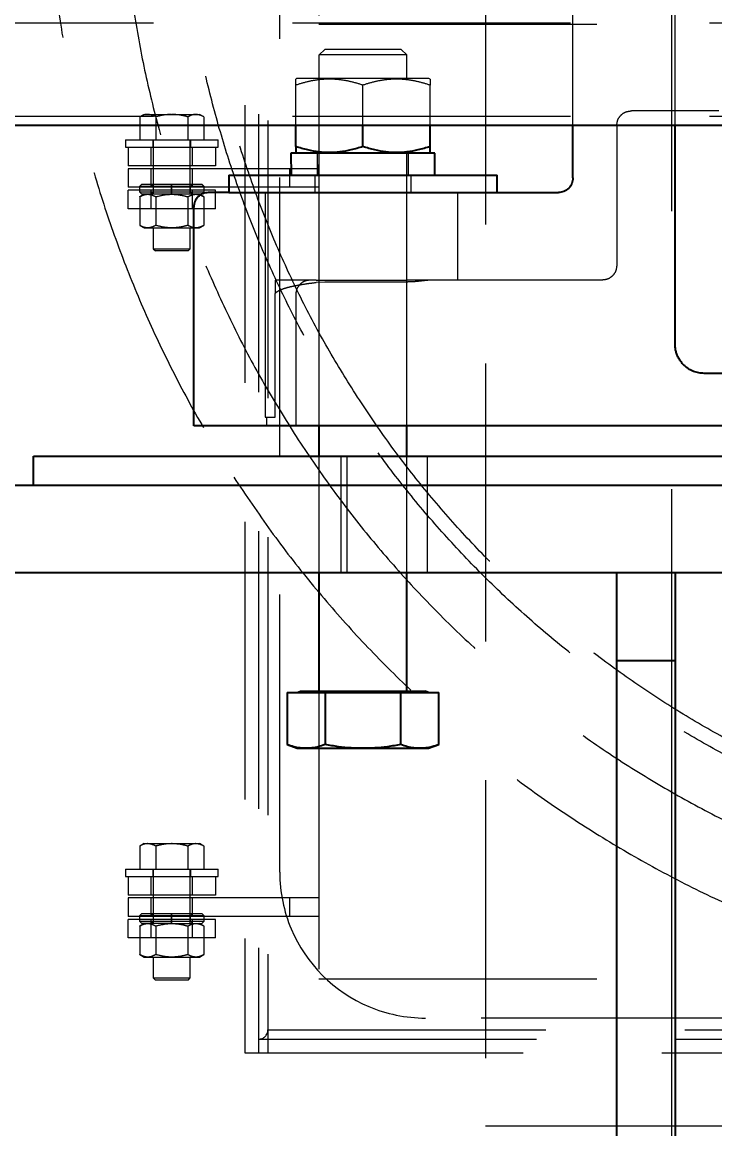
# Model space of a CAD drawing. Header units: millimetres. Extents: x 1293 to 41893, y 1011 to 26911.
# Drawn here: x 11201.1 to 11359.4, y 6464.1 to 6717.1 of the extents above; entities that cross this region are included whole.
import ezdxf

# ---------------------------------------------------------------- set-up
doc = ezdxf.new("R2010")
doc.units = ezdxf.units.MM
doc.header["$LTSCALE"] = 50
doc.linetypes.add('CENTER', pattern=[10.16, 6.35, -1.27, 1.27, -1.27])
doc.linetypes.add('HIDDEN', pattern=[1.905, 1.27, -0.635])
doc.layers.add('CAPA_1', color=7, linetype='Continuous')
doc.layers.add('MAQUINAS', color=11, linetype='Continuous')
doc.styles.add('SLDTEXTSTYLE0', font='TXT', dxfattribs={"width": 0.75})
doc.dimstyles.new('SLDDIMSTYLE0', dxfattribs={"dimtxt": 100, "dimasz": 100, "dimexe": 0, "dimexo": 0.0625, "dimgap": 25, "dimtad": 2, "dimdec": 0, "dimlfac": 1.5, "dimrnd": 1e-09, "dimzin": 12, "dimdsep": 46, "dimtxsty": 'SLDTEXTSTYLE0', "dimsah": 1, "dimcen": 0.09, "dimadec": 0, "dimazin": 3, "dimtfac": 1, "dimtdec": 0, "dimtofl": 0, "dimtmove": 0, "dimatfit": 3, "dimfxl": 1, "dimfrac": 2, "dimtolj": 1, "dimtzin": 12, "dimarcsym": 0})

# ---------------------------------------------------------------- blocks, each defined once
blk = doc.blocks.new('_D_15')
at = {"layer": 'CAPA_1', "transparency": 16777216}
for p, q in [((6530.12, 8742.38), (6530.12, 9415.65)), ((16745.16, 6492), (16745.16, 9415.65)), ((6530.12, 9365.65), (16745.16, 9365.65))]:
    blk.add_line(p, q, dxfattribs=at)
for points in [[(6530.12, 9365.65), (6630.12, 9350.26), (6630.12, 9381.03)], [(16745.16, 9365.65), (16645.16, 9381.03), (16645.16, 9350.26)]]:
    blk.add_solid(points, dxfattribs=at)
at = {"layer": 'CAPA_1', "transparency": 16777216, "insert": (11452.92, 9494.55), "char_height": 100, "attachment_point": 1, "style": 'SLDTEXTSTYLE0'}
blk.add_mtext('15323', dxfattribs=at)

msp = doc.modelspace()

# ---------------------------------------------------------------- linework, layer by layer
at = {"color": 7, "linetype": 'CENTER', "lineweight": 18}
msp.add_line((11349.534742, 9150.3526874), (11349.534742, 4104.1632693), dxfattribs=at)
at = {"color": 1, "linetype": 'HIDDEN', "lineweight": 18}
for p, q in [((11307.0054871, 6924.7855382), (11307.0054871, 6464.7855382)), ((11252.0054871, 6888.6273361), (11252.0054871, 6481.4522048)), ((11255.1804871, 6886.5058689), (11255.1804871, 6481.4522048)), ((11257.2971537, 6885.0915575), (11257.2971537, 6481.4522048)), ((11268.9388204, 6877.3128445), (11268.9388204, 6709.6849557)), ((11260.0054871, 6522.7855382), (11260.0054871, 6861.0092857)), ((11707.4158163, 6716.8275736), (10380.9601497, 6716.8275736)), ((11268.9388204, 6716.5855382), (11584.4054871, 6716.5855382)), ((11268.9388204, 6704.0897873), (11268.9388204, 6687.2146223)), ((11707.4158163, 6695.4915736), (10380.9601497, 6695.4915736)), ((11228.9886053, 6695.9838848), (11228.006472, 6695.4168499)), ((11228.006472, 6695.4168499), (11228.006472, 6690.1622048)), ((11228.9886053, 6695.9838848), (11241.6890355, 6695.9838848)), ((11231.6726462, 6695.4168499), (11231.6726462, 6690.1622048)), ((11239.0049946, 6695.4168499), (11239.0049946, 6690.1622048)), ((11242.6711688, 6695.4168499), (11241.6890355, 6695.9838848)), ((11242.6711688, 6695.4168499), (11242.6711688, 6690.1622048)), ((11224.7554871, 6690.1622048), (11245.9221537, 6690.1622048)), ((11224.7554871, 6690.1622048), (11224.7554871, 6688.4688715)), ((11224.7554871, 6688.4688715), (11245.9221537, 6688.4688715)), ((11225.3388204, 6688.4688715), (11225.3388204, 6684.2355382)), ((11230.5763204, 6688.4688715), (11230.5763204, 6684.2355382)), ((11231.0208204, 6690.1622048), (11231.0208204, 6688.4688715)), ((11231.1054871, 6690.1622048), (11231.1054871, 6677.7500715)), ((11239.5721537, 6677.7500715), (11239.5721537, 6690.1622048)), ((11239.6568204, 6688.4688715), (11239.6568204, 6690.1622048)), ((11240.1013204, 6684.2355382), (11240.1013204, 6688.4688715)), ((11245.3388204, 6688.4688715), (11245.3388204, 6684.2355382)), ((11245.9221537, 6688.4688715), (11245.9221537, 6690.1622048)), ((11245.3388204, 6684.2355382), (11225.3388204, 6684.2355382)), ((11268.9388204, 6683.5688715), (11225.3388204, 6683.5688715)), ((11225.3388204, 6683.5688715), (11225.3388204, 6679.3355382)), ((11230.5763204, 6683.5688715), (11230.5763204, 6679.3355382)), ((11240.1013204, 6679.3355382), (11240.1013204, 6683.5688715)), ((11262.2721537, 6679.3355382), (11262.2721537, 6683.5688715)), ((11268.9388204, 6679.3355382), (11225.3388204, 6679.3355382)), ((11245.3388204, 6678.6688715), (11225.3388204, 6678.6688715)), ((11225.3388204, 6674.4355382), (11225.3388204, 6678.6688715)), ((11228.5019871, 6680.0022048), (11227.9728204, 6679.4730382)), ((11235.2808204, 6679.4730382), (11227.9728204, 6679.4730382)), ((11227.9728204, 6679.4730382), (11227.9728204, 6678.2792382)), ((11227.9728204, 6678.2792382), (11235.2808204, 6678.2792382)), ((11227.9728204, 6678.2792382), (11228.5019871, 6677.7500715)), ((11229.0361417, 6677.7500715), (11228.0066871, 6677.1557156)), ((11228.5019871, 6680.0022048), (11235.2849871, 6680.0022048)), ((11235.2849871, 6677.7500715), (11228.5019871, 6677.7500715)), ((11230.5424537, 6680.0022048), (11231.0716204, 6679.4730382)), ((11231.0716204, 6678.2792382), (11230.5424537, 6677.7500715)), ((11230.5763204, 6678.6688715), (11230.5763204, 6674.4355382)), ((11231.0716204, 6679.4730382), (11231.0716204, 6678.2792382)), ((11235.2849871, 6680.0022048), (11235.2808204, 6679.4730382)), ((11235.2808204, 6678.2792382), (11235.2808204, 6679.4730382)), ((11235.2808204, 6678.2792382), (11235.2849871, 6677.7500715)), ((11235.2849871, 6680.0022048), (11235.3010537, 6680.0022048)), ((11235.289193, 6677.7500715), (11235.2849871, 6677.7500715)), ((11235.289193, 6677.7500715), (11235.3388204, 6677.7500715)), ((11235.3052204, 6679.4730382), (11235.3010537, 6680.0022048)), ((11235.3010537, 6677.7500715), (11235.3052204, 6678.2792382)), ((11235.3052204, 6679.4730382), (11235.3052204, 6678.2792382)), ((11235.3388204, 6680.0022048), (11242.1756537, 6680.0022048)), ((11235.3388204, 6677.7500715), (11235.3388204, 6680.0022048)), ((11242.7048204, 6679.4730382), (11235.3388204, 6679.4730382)), ((11235.3388204, 6678.2792382), (11242.7048204, 6678.2792382)), ((11242.1756537, 6677.7500715), (11235.3388204, 6677.7500715)), ((11239.6060204, 6679.4730382), (11240.1351871, 6680.0022048)), ((11239.6060204, 6678.2792382), (11239.6060204, 6679.4730382)), ((11240.1351871, 6677.7500715), (11239.6060204, 6678.2792382)), ((11240.1013204, 6674.4355382), (11240.1013204, 6678.6688715)), ((11242.6709537, 6677.1557156), (11241.6414991, 6677.7500715)), ((11242.7048204, 6679.4730382), (11242.1756537, 6680.0022048)), ((11242.1756537, 6677.7500715), (11242.7048204, 6678.2792382)), ((11242.7048204, 6678.2792382), (11242.7048204, 6679.4730382)), ((11245.3388204, 6674.4355382), (11245.3388204, 6678.6688715)), ((11228.0066871, 6677.1557156), (11228.0066871, 6670.6228274)), ((11231.6724311, 6677.1555293), (11231.6724311, 6670.6230137)), ((11239.0052097, 6677.1555293), (11239.0052097, 6670.6230137)), ((11242.6709537, 6677.1557156), (11242.6709537, 6670.6228274)), ((11245.3388204, 6674.4355382), (11225.3388204, 6674.4355382)), ((11228.0066871, 6670.6228274), (11229.0361417, 6670.0284715)), ((11241.6414991, 6670.0284715), (11242.6709537, 6670.6228274)), ((11229.0361417, 6670.0284715), (11241.6414991, 6670.0284715)), ((11231.1054871, 6670.0284715), (11231.1054871, 6665.2922182)), ((11239.5721537, 6665.2922182), (11239.5721537, 6670.0284715)), ((11231.1054871, 6665.2922182), (11239.5721537, 6665.2922182)), ((11231.1054871, 6665.2922182), (11231.6346537, 6664.7630515)), ((11239.0429871, 6664.7630515), (11239.5721537, 6665.2922182)), ((11239.0429871, 6664.7630515), (11231.6346537, 6664.7630515)), ((11268.9388204, 6617.7478228), (11268.9388204, 6591.2726578)), ((11268.9388204, 6564.0897873), (11268.9388204, 6481.4522048)), ((11228.9886053, 6529.3172182), (11228.006472, 6528.7501832)), ((11228.006472, 6528.7501832), (11228.006472, 6523.4955382)), ((11228.9886053, 6529.3172182), (11241.6890355, 6529.3172182)), ((11231.6726462, 6528.7501832), (11231.6726462, 6523.4955382)), ((11239.0049946, 6528.7501832), (11239.0049946, 6523.4955382)), ((11242.6711688, 6528.7501832), (11241.6890355, 6529.3172182)), ((11242.6711688, 6528.7501832), (11242.6711688, 6523.4955382)), ((11224.7554871, 6523.4955382), (11245.9221537, 6523.4955382)), ((11224.7554871, 6523.4955382), (11224.7554871, 6521.8022048)), ((11231.0208204, 6523.4955382), (11231.0208204, 6521.8022048)), ((11231.1054871, 6523.4955382), (11231.1054871, 6511.0834048)), ((11239.5721537, 6511.0834048), (11239.5721537, 6523.4955382)), ((11239.6568204, 6521.8022048), (11239.6568204, 6523.4955382)), ((11245.9221537, 6521.8022048), (11245.9221537, 6523.4955382)), ((11224.7554871, 6521.8022048), (11245.9221537, 6521.8022048)), ((11225.3388204, 6521.8022048), (11225.3388204, 6517.5688715)), ((11230.5763204, 6521.8022048), (11230.5763204, 6517.5688715)), ((11240.1013204, 6517.5688715), (11240.1013204, 6521.8022048)), ((11245.3388204, 6521.8022048), (11245.3388204, 6517.5688715)), ((11245.3388204, 6517.5688715), (11225.3388204, 6517.5688715)), ((11268.9388204, 6516.9022048), (11225.3388204, 6516.9022048)), ((11225.3388204, 6516.9022048), (11225.3388204, 6512.6688715)), ((11230.5763204, 6516.9022048), (11230.5763204, 6512.6688715)), ((11240.1013204, 6512.6688715), (11240.1013204, 6516.9022048)), ((11262.2721537, 6512.6688715), (11262.2721537, 6516.9022048)), ((11228.5019871, 6513.3355382), (11227.9728204, 6512.8063715)), ((11228.5019871, 6513.3355382), (11235.3010537, 6513.3355382)), ((11230.5424537, 6513.3355382), (11231.0716204, 6512.8063715)), ((11235.2849871, 6513.3355382), (11235.2808204, 6512.8063715)), ((11235.3052204, 6512.8063715), (11235.3010537, 6513.3355382)), ((11235.3388204, 6513.3355382), (11242.1756537, 6513.3355382)), ((11235.3388204, 6511.0834048), (11235.3388204, 6513.3355382)), ((11239.6060204, 6512.8063715), (11240.1351871, 6513.3355382)), ((11242.7048204, 6512.8063715), (11242.1756537, 6513.3355382)), ((11268.9388204, 6512.6688715), (11225.3388204, 6512.6688715)), ((11245.3388204, 6512.0022048), (11225.3388204, 6512.0022048)), ((11225.3388204, 6507.7688715), (11225.3388204, 6512.0022048)), ((11235.2808204, 6512.8063715), (11227.9728204, 6512.8063715)), ((11227.9728204, 6512.8063715), (11227.9728204, 6511.6125715)), ((11227.9728204, 6511.6125715), (11235.2808204, 6511.6125715)), ((11227.9728204, 6511.6125715), (11228.5019871, 6511.0834048)), ((11229.0361417, 6511.0834048), (11228.0066871, 6510.4890489)), ((11235.2849871, 6511.0834048), (11228.5019871, 6511.0834048)), ((11231.0716204, 6511.6125715), (11230.5424537, 6511.0834048)), ((11230.5763204, 6512.0022048), (11230.5763204, 6507.7688715)), ((11231.0716204, 6512.8063715), (11231.0716204, 6511.6125715)), ((11235.2808204, 6511.6125715), (11235.2808204, 6512.8063715)), ((11235.2808204, 6511.6125715), (11235.2849871, 6511.0834048)), ((11235.289193, 6511.0834048), (11235.2849871, 6511.0834048)), ((11235.289193, 6511.0834048), (11242.1756537, 6511.0834048)), ((11235.3010537, 6511.0834048), (11235.3052204, 6511.6125715)), ((11235.3052204, 6512.8063715), (11235.3052204, 6511.6125715)), ((11242.7048204, 6512.8063715), (11235.3388204, 6512.8063715)), ((11235.3388204, 6511.6125715), (11242.7048204, 6511.6125715)), ((11239.6060204, 6511.6125715), (11239.6060204, 6512.8063715)), ((11240.1351871, 6511.0834048), (11239.6060204, 6511.6125715)), ((11240.1013204, 6507.7688715), (11240.1013204, 6512.0022048)), ((11242.6709537, 6510.4890489), (11241.6414991, 6511.0834048)), ((11242.1756537, 6511.0834048), (11242.7048204, 6511.6125715)), ((11242.7048204, 6511.6125715), (11242.7048204, 6512.8063715)), ((11245.3388204, 6507.7688715), (11245.3388204, 6512.0022048)), ((11228.0066871, 6510.4890489), (11228.0066871, 6503.9561608)), ((11231.6724311, 6510.4888626), (11231.6724311, 6503.956347)), ((11239.0052097, 6510.4888626), (11239.0052097, 6503.956347)), ((11242.6709537, 6510.4890489), (11242.6709537, 6503.9561608)), ((11245.3388204, 6507.7688715), (11225.3388204, 6507.7688715)), ((11228.0066871, 6503.9561608), (11229.0361417, 6503.3618048)), ((11229.0361417, 6503.3618048), (11241.6414991, 6503.3618048)), ((11231.1054871, 6503.3618048), (11231.1054871, 6498.6255515)), ((11239.5721537, 6498.6255515), (11239.5721537, 6503.3618048)), ((11241.6414991, 6503.3618048), (11242.6709537, 6503.9561608)), ((11231.1054871, 6498.6255515), (11239.5721537, 6498.6255515)), ((11231.1054871, 6498.6255515), (11231.6346537, 6498.0963848)), ((11239.0429871, 6498.0963848), (11231.6346537, 6498.0963848)), ((11239.0429871, 6498.0963848), (11239.5721537, 6498.6255515)), ((11268.9388204, 6498.3855382), (11584.4054871, 6498.3855382)), ((11560.0054871, 6489.4522048), (11293.3388204, 6489.4522048)), ((11257.2971537, 6486.7438715), (11596.0471537, 6486.7438715)), ((11255.1804871, 6484.6272048), (11598.1638204, 6484.6272048)), ((11601.3388204, 6481.4522048), (11252.0054871, 6481.4522048)), ((11307.0054871, 6464.7855382), (11473.3388204, 6464.7855382))]:
    msp.add_line(p, q, dxfattribs=at)
at = {"color": 7, "linetype": 'Continuous', "lineweight": 25}
msp.add_line((11705.2958163, 6693.4595736), (10380.9601497, 6693.4595736), dxfattribs=at)
at = {"color": 1, "linetype": 'HIDDEN', "lineweight": 18}
for centre, radius, start, end in [((11293.3388204, 6522.7855382), 33.3333333, 180, 270), ((11255.1804871, 6486.7438715), 2.1166667, 270, 360)]:
    msp.add_arc(centre, radius, start, end, dxfattribs=at)
for points, knots in [([(11229.8134266, 6695.9838848), (11229.6083083, 6695.9691752), (11228.9963658, 6695.9252911), (11228.4017664, 6695.6198857), (11228.006472, 6695.4168499)], [0, 0, 0, 0, 0.3351922062, 1, 1, 1, 1]), ([(11231.6726462, 6695.4168499), (11231.5583967, 6695.4810717), (11230.9701247, 6695.8117506), (11230.3585174, 6695.9070742), (11229.8656916, 6695.9838848)], [0, 0, 0, 0, 0.1942119601, 1, 1, 1, 1]), ([(11235.2865554, 6695.9838848), (11234.6626548, 6695.9514895), (11233.4381667, 6695.8879094), (11232.2536356, 6695.571864), (11231.6726462, 6695.4168499)], [0, 0, 0, 0, 0.5095195514, 1, 1, 1, 1]), ([(11239.0049946, 6695.4168499), (11238.5803207, 6695.5330071), (11237.3993426, 6695.8560293), (11236.1750978, 6695.9339707), (11235.3910854, 6695.9838848)], [0, 0, 0, 0, 0.35959504835, 1, 1, 1, 1]), ([(11240.8119492, 6695.9838848), (11240.6068309, 6695.9691752), (11239.9948885, 6695.9252911), (11239.400289, 6695.6198857), (11239.0049946, 6695.4168499)], [0, 0, 0, 0, 0.3351922062, 1, 1, 1, 1]), ([(11242.6711688, 6695.4168499), (11242.5569194, 6695.4810717), (11241.9686474, 6695.8117506), (11241.3570401, 6695.9070742), (11240.8642142, 6695.9838848)], [0, 0, 0, 0, 0.1942119601, 1, 1, 1, 1]), ([(11228.0066871, 6677.1557156), (11228.3248513, 6677.3195081), (11228.9680796, 6677.6506452), (11229.9211, 6677.7717287), (11230.832115, 6677.5938522), (11231.39062, 6677.3025266), (11231.6724311, 6677.1555293)], [0, 0, 0, 0, 0.2646061211, 0.5349506065, 0.7653448938, 1, 1, 1, 1]), ([(11231.6724311, 6677.1555293), (11232.5575947, 6677.3729818), (11234.0459042, 6677.7386054), (11236.2221692, 6677.7368719), (11237.7795578, 6677.4897855), (11238.6988656, 6677.2390746), (11239.0052097, 6677.1555293)], [0, 0, 0, 0, 0.3661794341, 0.6156922034, 0.8719357593, 1, 1, 1, 1]), ([(11239.0052097, 6677.1555293), (11239.3233845, 6677.3193538), (11239.9666335, 6677.6505553), (11240.9196646, 6677.7717378), (11241.83067, 6677.5939526), (11242.3891534, 6677.3026842), (11242.6709537, 6677.1557156)], [0, 0, 0, 0, 0.2646176718, 0.5349733347, 0.7653562273, 1, 1, 1, 1]), ([(11231.6724311, 6670.6230137), (11231.3542563, 6670.4591892), (11230.7110073, 6670.1279878), (11229.7579762, 6670.0068052), (11228.8469708, 6670.1845904), (11228.2884874, 6670.4758588), (11228.0066871, 6670.6228274)], [0, 0, 0, 0, 0.2646176718, 0.5349733347, 0.7653562273, 1, 1, 1, 1]), ([(11239.0052097, 6670.6230137), (11238.6988606, 6670.5394662), (11237.794887, 6670.2929347), (11236.2383881, 6670.0431571), (11234.0613984, 6670.0361745), (11232.5575925, 6670.4055777), (11231.6724311, 6670.6230137)], [0, 0, 0, 0, 0.1280647744, 0.377893031, 0.6338190398, 1, 1, 1, 1]), ([(11242.6709537, 6670.6228274), (11242.3527895, 6670.4590349), (11241.7095612, 6670.1278978), (11240.7565408, 6670.0068143), (11239.8455258, 6670.1846908), (11239.2870207, 6670.4760164), (11239.0052097, 6670.6230137)], [0, 0, 0, 0, 0.2646061211, 0.5349506065, 0.7653448938, 1, 1, 1, 1]), ([(11229.8134266, 6529.3172182), (11229.6083083, 6529.3025085), (11228.9963658, 6529.2586244), (11228.4017664, 6528.9532191), (11228.006472, 6528.7501832)], [0, 0, 0, 0, 0.3351922062, 1, 1, 1, 1]), ([(11231.6726462, 6528.7501832), (11231.5583967, 6528.814405), (11230.9701247, 6529.145084), (11230.3585174, 6529.2404076), (11229.8656916, 6529.3172182)], [0, 0, 0, 0, 0.1942119601, 1, 1, 1, 1]), ([(11235.2865554, 6529.3172182), (11234.6626548, 6529.2848229), (11233.4381667, 6529.2212428), (11232.2536356, 6528.9051973), (11231.6726462, 6528.7501832)], [0, 0, 0, 0, 0.5095195514, 1, 1, 1, 1]), ([(11239.0049946, 6528.7501832), (11238.5803207, 6528.8663404), (11237.3993426, 6529.1893626), (11236.1750978, 6529.2673041), (11235.3910854, 6529.3172182)], [0, 0, 0, 0, 0.35959504835, 1, 1, 1, 1]), ([(11240.8119492, 6529.3172182), (11240.6068309, 6529.3025085), (11239.9948885, 6529.2586244), (11239.400289, 6528.9532191), (11239.0049946, 6528.7501832)], [0, 0, 0, 0, 0.3351922062, 1, 1, 1, 1]), ([(11242.6711688, 6528.7501832), (11242.5569194, 6528.814405), (11241.9686474, 6529.145084), (11241.3570401, 6529.2404076), (11240.8642142, 6529.3172182)], [0, 0, 0, 0, 0.1942119601, 1, 1, 1, 1]), ([(11228.0066871, 6510.4890489), (11228.3248513, 6510.6528414), (11228.9680796, 6510.9839786), (11229.9211, 6511.105062), (11230.832115, 6510.9271855), (11231.39062, 6510.63586), (11231.6724311, 6510.4888626)], [0, 0, 0, 0, 0.2646061211, 0.5349506065, 0.7653448938, 1, 1, 1, 1]), ([(11231.6724311, 6510.4888626), (11232.5575947, 6510.7063152), (11234.0459042, 6511.0719388), (11236.2221692, 6511.0702052), (11237.7795578, 6510.8231188), (11238.6988656, 6510.5724079), (11239.0052097, 6510.4888626)], [0, 0, 0, 0, 0.3661794341, 0.6156922034, 0.8719357593, 1, 1, 1, 1]), ([(11239.0052097, 6510.4888626), (11239.3233845, 6510.6526872), (11239.9666335, 6510.9838886), (11240.9196646, 6511.1050711), (11241.83067, 6510.9272859), (11242.3891534, 6510.6360175), (11242.6709537, 6510.4890489)], [0, 0, 0, 0, 0.2646176718, 0.5349733347, 0.7653562273, 1, 1, 1, 1]), ([(11231.6724311, 6503.956347), (11231.3542563, 6503.7925225), (11230.7110073, 6503.4613211), (11229.7579762, 6503.3401386), (11228.8469708, 6503.5179238), (11228.2884874, 6503.8091922), (11228.0066871, 6503.9561608)], [0, 0, 0, 0, 0.2646176718, 0.5349733347, 0.7653562273, 1, 1, 1, 1]), ([(11239.0052097, 6503.956347), (11238.6988606, 6503.8727996), (11237.794887, 6503.626268), (11236.2383881, 6503.3764904), (11234.0613984, 6503.3695078), (11232.5575925, 6503.7389111), (11231.6724311, 6503.956347)], [0, 0, 0, 0, 0.1280647744, 0.377893031, 0.6338190398, 1, 1, 1, 1]), ([(11242.6709537, 6503.9561608), (11242.3527895, 6503.7923682), (11241.7095612, 6503.4612311), (11240.7565408, 6503.3401477), (11239.8455258, 6503.5180242), (11239.2870207, 6503.8093497), (11239.0052097, 6503.956347)], [0, 0, 0, 0, 0.2646061211, 0.5349506065, 0.7653448938, 1, 1, 1, 1])]:
    msp.add_open_spline(points, degree=3, knots=knots, dxfattribs=at)
at = {"layer": 'MAQUINAS', "linetype": 'HIDDEN', "lineweight": 18}
for p, q in [((11327.0054871, 6693.4595736), (11327.0054871, 6718.8595736)), ((11350.3388204, 6693.4595736), (11350.3388204, 6718.8595736)), ((11269.0054871, 6709.5892048), (11270.2684871, 6710.8522048)), ((11287.7424871, 6710.8522048), (11270.2684871, 6710.8522048)), ((11289.0054871, 6709.5892048), (11287.7424871, 6710.8522048)), ((11269.0054871, 6704.1855382), (11269.0054871, 6709.5892048)), ((11289.0054871, 6709.5892048), (11269.0054871, 6709.5892048)), ((11289.0054871, 6704.1855382), (11289.0054871, 6709.5892048)), ((11263.9221537, 6704.1855382), (11263.6688197, 6704.0392757)), ((11294.3421544, 6704.0392757), (11294.0888204, 6704.1855382)), ((11263.6721537, 6693.4595736), (11263.6721537, 6702.6716825)), ((11279.0054871, 6693.4595736), (11279.0054871, 6702.6716825)), ((11294.3388204, 6693.4595736), (11294.3388204, 6702.6716825)), ((11360.3388204, 6696.7855382), (11340.3388204, 6696.7855382)), ((11337.0054871, 6693.4522048), (11337.0054871, 6661.4522048)), ((11263.9352461, 6687.1188715), (11263.9354436, 6687.1188715)), ((11268.5920161, 6682.1188715), (11268.6075051, 6687.1188715)), ((11268.6995316, 6682.1188715), (11268.6080734, 6687.1188715)), ((11269.0054871, 6624.7855382), (11269.0054871, 6687.1188715)), ((11289.0054871, 6624.7855382), (11289.0054871, 6687.1188715)), ((11289.4221537, 6682.1188715), (11289.4221537, 6687.1188715)), ((11268.5888204, 6683.581313), (11268.5888204, 6682.1188715)), ((11268.0054871, 6682.1188715), (11268.0054871, 6678.1188715)), ((11290.0054871, 6678.1188715), (11290.0054871, 6682.1188715)), ((11256.6721537, 6678.1188715), (11256.6721537, 6626.7855382)), ((11300.6721537, 6658.1188715), (11300.6721537, 6678.1188715)), ((11258.9255016, 6658.1188715), (11258.9255016, 6655.0188715)), ((11268.3388204, 6658.1188715), (11289.0054871, 6658.1188715)), ((11270.339407, 6657.6722895), (11268.3388204, 6657.5670332)), ((11289.0054871, 6657.6722895), (11270.339407, 6657.6722895)), ((11333.6721537, 6658.1188715), (11295.0147392, 6658.1188715)), ((11258.9255016, 6626.7855382), (11258.9255016, 6654.7855382)), ((11263.6721537, 6654.7855382), (11263.6721537, 6624.7855382)), ((11257.0060737, 6626.7855382), (11257.0060737, 6624.7855382)), ((11274.0090986, 6591.1769069), (11274.0090986, 6617.8435736)), ((11275.2953323, 6617.8435736), (11275.2953323, 6591.1769069)), ((11289.0054871, 6591.1769069), (11289.0054871, 6617.8435736)), ((11293.7268228, 6591.1769069), (11293.7268228, 6617.8435736))]:
    msp.add_line(p, q, dxfattribs=at)
at = {"layer": 'MAQUINAS', "linetype": 'Continuous', "lineweight": 25}
for p, q in [((11263.6721537, 6688.6327272), (11263.6721537, 6693.4595736)), ((11279.0054871, 6688.6327272), (11279.0054871, 6693.4595736)), ((11294.3388204, 6688.6327272), (11294.3388204, 6693.4595736)), ((11327.0054871, 6681.4522048), (11327.0054871, 6693.4595736)), ((11350.3388204, 6643.4522048), (11350.3388204, 6693.4595736)), ((11262.5641558, 6687.1455382), (11262.6220213, 6682.1188715)), ((11263.6721537, 6687.2632091), (11263.9221537, 6687.1188715)), ((11294.1350084, 6687.1455382), (11294.3388204, 6687.2632091)), ((11295.4588204, 6682.1188715), (11295.4588204, 6687.1455382)), ((11262.5521537, 6683.5817682), (11262.5521537, 6682.1188715)), ((11262.5541767, 6682.1188715), (11262.5570809, 6683.5817682)), ((11248.3388204, 6682.1188715), (11248.3388204, 6678.1188715)), ((11309.6721537, 6678.1188715), (11309.6721537, 6682.1188715)), ((11248.3388204, 6678.1188715), (11257.6409266, 6678.1188715)), ((11300.3700475, 6678.1188715), (11323.6721537, 6678.1188715)), ((11240.3388204, 6624.7855382), (11240.3388204, 6674.7855382)), ((11590.3388204, 6636.7855382), (11357.0054871, 6636.7855382)), ((11699.0054871, 6624.7855382), (11248.3388204, 6624.7855382)), ((11269.0054871, 6617.8435736), (11269.0054871, 6624.7855382)), ((11289.0054871, 6617.8435736), (11289.0054871, 6624.7855382)), ((11203.7268228, 6617.8435736), (11705.2958163, 6617.8435736)), ((11203.7268228, 6611.1769069), (11203.7268228, 6617.8435736)), ((11705.2958163, 6611.1769069), (11157.0601562, 6611.1769069)), ((11705.2958163, 6591.1769069), (11157.0601562, 6591.1769069)), ((11269.0054871, 6564.1855382), (11269.0054871, 6591.1769069)), ((11289.0054871, 6564.1855382), (11289.0054871, 6591.1769069)), ((11337.0601562, 6423.7929069), (11337.0601562, 6591.1769069)), ((11350.3934895, 6423.7929069), (11350.3934895, 6591.1769069)), ((11337.0601562, 6571.1769069), (11350.3934895, 6571.1769069)), ((11261.684979, 6563.8522048), (11261.684979, 6551.950134)), ((11261.684979, 6563.8522048), (11296.3259951, 6563.8522048)), ((11264.0054871, 6563.8522048), (11264.7554871, 6564.1855382)), ((11264.7554871, 6564.1855382), (11293.2554871, 6564.1855382)), ((11270.345233, 6563.8522048), (11270.345233, 6551.950134)), ((11287.6657411, 6551.950134), (11287.6657411, 6563.8522048)), ((11294.0054871, 6563.8522048), (11293.2554871, 6564.1855382)), ((11296.3259951, 6551.950134), (11296.3259951, 6563.8522048)), ((11261.681645, 6551.9513475), (11264.0054871, 6551.1055382)), ((11294.0054871, 6551.1055382), (11296.3293291, 6551.9513475))]:
    msp.add_line(p, q, dxfattribs=at)
at = {"layer": 'MAQUINAS', "linetype": 'HIDDEN', "lineweight": 18}
for points in [[(11697.8579799, 6903.1351303), (11695.0782724, 6907.2834672), (11689.5188572, 6915.5801408), (11680.3115972, 6927.4074614), (11670.5048164, 6938.7348965), (11660.0651574, 6949.485269), (11649.0426731, 6959.635884), (11637.467434, 6969.1518217), (11625.3770953, 6978.0039406), (11612.8093669, 6986.1641744), (11599.80388, 6993.6069054), (11586.4015311, 7000.3087008), (11572.6444952, 7006.2484782), (11558.5760553, 7011.4075478), (11544.2404764, 7015.7696776), (11529.6828634, 7019.3211426), (11514.9490201, 7022.0507687), (11500.0853044, 7023.9499673), (11485.1384832, 7025.012763), (11470.1555847, 7025.2358118), (11455.1837506, 7024.6184118), (11440.2700878, 7023.1625057), (11425.4615204, 7020.8726743), (11410.8046414, 7017.7561222), (11396.3455668, 7013.8226552), (11382.1297903, 7009.0846495), (11368.20204, 7003.5570127), (11354.6061377, 6997.2571367), (11341.384861, 6990.2048432), (11328.5798092, 6982.4223213), (11316.2312715, 6973.9340579), (11304.3781012, 6964.76676), (11293.0575925, 6954.9492714), (11282.3053641, 6944.5124815), (11272.1552463, 6933.4892284), (11262.6391754, 6921.9141953), (11253.7870922, 6909.8238014), (11245.6268488, 6897.2560878), (11238.1841203, 6884.250597), (11231.4823243, 6870.8482491), (11225.5425471, 6857.0912129), (11220.3834774, 6843.0227731), (11216.0213476, 6828.6871941), (11212.4698826, 6814.1295812), (11209.7402565, 6799.3957378), (11207.8410579, 6784.5320222), (11206.7782622, 6769.5852009), (11206.5552137, 6754.6023026), (11207.1726126, 6739.6304678), (11208.6285226, 6724.7168076), (11210.9183393, 6709.9082306), (11214.0349466, 6695.2513873), (11217.9682076, 6680.7921795), (11222.706982, 6666.5769003), (11228.2317497, 6652.647294), (11234.5423336, 6639.0583181), (11241.5546649, 6625.8111917), (11246.84244, 6617.3388057), (11249.4863275, 6613.1026127)], [(11277.7544529, 6631.3880585), (11275.4439395, 6635.0900999), (11270.8229126, 6642.4941825), (11264.6947828, 6654.0709472), (11259.1799155, 6665.9464567), (11254.3517789, 6678.1196458), (11250.2105279, 6690.5424865), (11246.7732212, 6703.1784983), (11244.0495943, 6715.9872253), (11242.0485061, 6728.9285535), (11240.7761752, 6741.9617147), (11240.2366256, 6755.0457151), (11240.4315494, 6768.1393841), (11241.3603347, 6781.201525), (11243.0200588, 6794.1910393), (11245.4054998, 6807.0670573), (11248.5091522, 6819.7890661), (11252.3212506, 6832.3170377), (11256.8298009, 6844.6115543), (11262.0206174, 6856.6339331), (11267.877368, 6868.3463469), (11274.3816251, 6879.7119444), (11281.512924, 6890.6949651), (11289.2488268, 6901.2608523), (11297.5649937, 6911.3763619), (11306.4352589, 6921.0096668), (11315.8317132, 6930.1304569), (11325.7247919, 6938.710035), (11336.0833678, 6946.7214064), (11346.8748489, 6954.1393645), (11358.0652812, 6960.9405696), (11369.6194555, 6967.1036226), (11381.5010181, 6972.6091322), (11393.6725852, 6977.4397762), (11406.0958606, 6981.5803554), (11418.7317559, 6985.0178421), (11431.5405141, 6987.7414207), (11444.481834, 6989.7425219), (11457.5149974, 6991.0148493), (11470.5989972, 6991.5543998), (11483.6926664, 6991.3594758), (11496.7548072, 6990.4306906), (11509.7443216, 6988.7709664), (11522.6203395, 6986.3855254), (11535.3423483, 6983.2818731), (11547.8703199, 6979.4697746), (11560.1648366, 6974.9612244), (11572.1872151, 6969.7704077), (11583.8996299, 6963.9136577), (11595.2652239, 6957.4093984), (11606.2482575, 6950.2781079), (11616.8140965, 6942.5421738), (11626.9297861, 6934.2261234), (11636.5624191, 6925.3554236), (11645.6857166, 6915.9605912), (11654.255937, 6906.0614594), (11662.3022317, 6895.7254739), (11667.1606469, 6888.4749476), (11669.5898545, 6884.8496845)], [(11249.4863275, 6613.1026127), (11252.2660351, 6608.9542759), (11257.8254502, 6600.6576022), (11267.0327103, 6588.8302816), (11276.839491, 6577.5028465), (11287.27915, 6566.752474), (11298.3016344, 6556.601859), (11309.8768735, 6547.0859213), (11321.9672121, 6538.2338025), (11334.5349406, 6530.0735686), (11347.5404274, 6522.6308376), (11360.9427764, 6515.9290422), (11374.6998123, 6509.9892648), (11388.7682522, 6504.8301952), (11403.1038311, 6500.4680654), (11417.661444, 6496.9166004), (11432.3952874, 6494.1869743), (11447.2590031, 6492.2877757), (11462.2058243, 6491.22498), (11477.1887228, 6491.0019312), (11492.1605569, 6491.6193312), (11507.0742196, 6493.0752373), (11521.8827871, 6495.3650687), (11536.5396661, 6498.4816208), (11550.9987406, 6502.4150878), (11565.2145171, 6507.1530935), (11579.1422675, 6512.6807303), (11592.7381698, 6518.9806064), (11605.9594464, 6526.0328999), (11618.7644983, 6533.8154217), (11631.1130359, 6542.3036852), (11642.9662063, 6551.470983), (11654.286715, 6561.2884716), (11665.0389434, 6571.7252615), (11675.1890611, 6582.7485146), (11684.7051321, 6594.3235477), (11693.5572152, 6606.4139416), (11701.7174586, 6618.9816552), (11709.1601871, 6631.987146), (11715.8619831, 6645.3894939), (11721.8017604, 6659.1465301), (11726.96083, 6673.21497), (11731.3229598, 6687.5505489), (11734.8744249, 6702.1081618), (11737.6040509, 6716.8420052), (11739.5032496, 6731.7057208), (11740.5660453, 6746.6525421), (11740.7890938, 6761.6354404), (11740.1716949, 6776.6072752), (11738.7157848, 6791.5209354), (11736.4259682, 6806.3295124), (11733.3093609, 6820.9863557), (11729.3760999, 6835.4455635), (11724.6373254, 6849.6608427), (11719.1125578, 6863.590449), (11712.8019739, 6877.1794249), (11705.7896425, 6890.4265513), (11700.5018675, 6898.8989373), (11697.8579799, 6903.1351303)], [(11279.0054871, 6704.1855382), (11278.0182904, 6704.1855382), (11276.0438971, 6704.1855382), (11273.1961727, 6704.1855382), (11270.5714837, 6704.1855382), (11268.2717089, 6704.1855382), (11266.3814394, 6704.1855382), (11264.987456, 6704.1855382), (11264.0905612, 6704.1855382), (11263.9782896, 6704.1855382), (11263.9221537, 6704.1855382)], [(11294.0888204, 6704.1855382), (11294.0326846, 6704.1855382), (11293.9204129, 6704.1855382), (11293.0235181, 6704.1855382), (11291.6295347, 6704.1855382), (11289.7392652, 6704.1855382), (11287.4394905, 6704.1855382), (11284.8148014, 6704.1855382), (11281.967077, 6704.1855382), (11279.9926837, 6704.1855382), (11279.0054871, 6704.1855382)], [(11337.0054871, 6693.4522048), (11337.0555923, 6693.888995), (11337.1558028, 6694.7625753), (11337.9266335, 6695.8643917), (11339.02845, 6696.6352224), (11339.9020303, 6696.7354329), (11340.3388204, 6696.7855382)], [(11337.0054871, 6661.4522048), (11336.9553818, 6661.0154147), (11336.8551713, 6660.1418344), (11336.0843406, 6659.0400179), (11334.9825242, 6658.2691872), (11334.1089439, 6658.1689767), (11333.6721537, 6658.1188715)], [(11268.3388204, 6658.1188715), (11267.4255868, 6658.1188715), (11265.5991196, 6658.1188715), (11263.0188617, 6658.1188715), (11260.693444, 6658.1188715), (11259.5148157, 6658.1188715), (11258.9255016, 6658.1188715)], [(11256.6721537, 6626.7855382), (11256.7000039, 6626.7855382), (11256.7557044, 6626.7855382), (11257.2098364, 6626.7855382), (11257.9036937, 6626.7855382), (11258.584899, 6626.7855382), (11258.9255016, 6626.7855382)], [(11257.0060737, 6626.7855382), (11257.0295655, 6626.7855382), (11257.0765492, 6626.7855382), (11257.4607888, 6626.7855382), (11258.0496415, 6626.7855382), (11258.6335482, 6626.7855382), (11258.9255016, 6626.7855382)], [(11291.9958681, 6551.1055382), (11292.301922, 6551.1055382), (11292.9140298, 6551.1055382), (11293.530093, 6551.1055382), (11293.931845, 6551.1055382), (11293.9809397, 6551.1055382), (11294.0054871, 6551.1055382)]]:
    msp.add_open_spline(points, degree=3, dxfattribs=at)
for points, knots in [([(11672.3886788, 6886.6601247), (11674.7321996, 6882.905197), (11679.4192412, 6875.3953417), (11685.6349157, 6863.6531947), (11691.2285668, 6851.608035), (11696.1256767, 6839.2609433), (11700.3260885, 6826.6606334), (11703.8124996, 6813.8441072), (11706.5750354, 6800.8523984), (11708.6047106, 6787.726194), (11709.8952177, 6774.5068448), (11710.4424751, 6761.2359301), (11710.2447667, 6747.9552087), (11709.3027131, 6734.7064658), (11707.6192786, 6721.531387), (11705.1997598, 6708.471426), (11702.0517696, 6695.5676742), (11698.1852126, 6682.8607316), (11693.6122545, 6670.3905789), (11688.3472834, 6658.1964519), (11682.406865, 6646.3167178), (11675.8096899, 6634.7887547), (11668.5765154, 6623.6488337), (11660.7300996, 6612.9320052), (11652.2951303, 6602.6719884), (11643.2981471, 6592.9010649), (11633.7674577, 6583.6499777), (11623.7330493, 6574.9478343), (11613.2264937, 6566.8220147), (11602.2808486, 6559.2980858), (11590.930553, 6552.3997206), (11579.211319, 6546.148624), (11567.1600198, 6540.5644642), (11554.8145732, 6535.6648111), (11542.2138225, 6531.4650807), (11529.3974144, 6527.978487), (11516.405674, 6525.2160001), (11503.2794781, 6523.1863118), (11490.0601266, 6521.8958083), (11476.7892125, 6521.3485499), (11463.5084909, 6521.5462585), (11450.259748, 6522.4883121), (11437.0846692, 6524.1717467), (11424.0247082, 6526.5912654), (11411.1209564, 6529.7392556), (11398.4140138, 6533.6058126), (11385.9438611, 6538.1787707), (11373.7497342, 6543.4437418), (11361.8700001, 6549.3841603), (11350.3420369, 6555.9813353), (11339.202116, 6563.2145099), (11328.4852875, 6571.0609256), (11318.2252706, 6579.4958949), (11308.4543471, 6588.4928782), (11299.20326, 6598.0235675), (11290.5011165, 6608.057976), (11282.3752968, 6618.5645315), (11274.8513683, 6629.5101766), (11267.9530018, 6640.8604722), (11261.7019101, 6652.5797063), (11256.1177321, 6664.6310051), (11251.2181468, 6676.9764531), (11247.0181634, 6689.5771988), (11243.5325139, 6702.3936253), (11240.7665031, 6715.3852974), (11238.7499663, 6728.5117483), (11237.4382649, 6741.4550011), (11237.1834506, 6750.0272009), (11237.0601497, 6754.1751621)], [0, 0, 0, 0, 0.0151658644, 0.0303317289, 0.0454975933, 0.0606634577, 0.0758293222, 0.0909951866, 0.106161051, 0.1213269155, 0.1364927799, 0.1516586443, 0.1668245088, 0.1819903732, 0.1971562376, 0.2123221021, 0.2274879665, 0.2426538309, 0.2578196954, 0.2729855598, 0.2881514242, 0.3033172886, 0.3184831531, 0.3336490175, 0.3488148819, 0.3639807464, 0.3791466108, 0.3943124752, 0.4094783397, 0.4246442041, 0.4398100685, 0.454975933, 0.4701417974, 0.4853076618, 0.5004735263, 0.5156393907, 0.5308052551, 0.5459711196, 0.561136984, 0.5763028484, 0.5914687129, 0.6066345773, 0.6218004417, 0.6369663062, 0.6521321706, 0.667298035, 0.6824638995, 0.6976297639, 0.7127956283, 0.7279614928, 0.7431273572, 0.7582932216, 0.7734590861, 0.7886249505, 0.8037908149, 0.8189566794, 0.8341225438, 0.8492884082, 0.8644542726, 0.8796201371, 0.8947860015, 0.9099518659, 0.9251177304, 0.9402835948, 0.9554494592, 0.9706153237, 0.9857811881, 1, 1, 1, 1]), ([(11223.7268163, 6754.0276606), (11223.8576662, 6749.6210939), (11224.1272925, 6740.5410271), (11225.5147808, 6726.8437355), (11227.6450834, 6712.9777671), (11230.5669315, 6699.2542006), (11234.248775, 6685.7155979), (11238.6860937, 6672.4054164), (11243.8590264, 6659.3627126), (11249.7678317, 6646.6389527), (11256.3336801, 6634.2352762), (11261.284781, 6626.3023305), (11263.7603314, 6622.3358576)], [0, 0, 0, 0, 0.0948299982, 0.1954044428, 0.2959788875, 0.3965533321, 0.4971277768, 0.5977022214, 0.6982766661, 0.7988511107, 0.8994255554, 1, 1, 1, 1]), ([(11279.0054871, 6702.6716825), (11278.094737, 6702.9522827), (11276.3619467, 6703.4861518), (11273.7924814, 6703.9375909), (11271.3389068, 6704.0914729), (11268.8852996, 6703.9375878), (11266.3158239, 6703.4862168), (11264.5829522, 6702.9523062), (11263.6721537, 6702.6716825)], [0, 0, 0, 0, 0.1815959575, 0.3455038982, 0.4999999835, 0.6544793218, 0.8183941161, 1, 1, 1, 1]), ([(11263.6721537, 6702.6716825), (11263.6721537, 6702.9508636), (11263.6721537, 6703.4820327), (11263.6721537, 6703.9518667), (11263.6721537, 6704.0120153), (11263.6721537, 6704.0412006)], [0, 0, 0, 0, 0.3631919268, 0.6910078193, 1, 1, 1, 1]), ([(11294.3388204, 6702.6716825), (11293.4280703, 6702.9522827), (11291.6952801, 6703.4861518), (11289.1258148, 6703.9375909), (11286.6722401, 6704.0914729), (11284.218633, 6703.9375878), (11281.6491573, 6703.4862168), (11279.9162855, 6702.9523062), (11279.0054871, 6702.6716825)], [0, 0, 0, 0, 0.1815959575, 0.3455038982, 0.4999999835, 0.6544793218, 0.8183941161, 1, 1, 1, 1]), ([(11294.3388204, 6704.0412006), (11294.3388204, 6704.0120156), (11294.3388204, 6703.9518629), (11294.3388204, 6703.4820976), (11294.3388204, 6702.9508871), (11294.3388204, 6702.6716825)], [0, 0, 0, 0, 0.3089586662, 0.6367882439, 1, 1, 1, 1]), ([(11263.6721537, 6688.6327272), (11263.6721641, 6688.3522939), (11263.6721839, 6687.8206459), (11263.672212, 6687.3518445), (11263.6721728, 6687.2921831), (11263.6721537, 6687.2632091)], [0, 0, 0, 0, 0.3647501152, 0.69149668013, 1, 1, 1, 1]), ([(11294.3388204, 6688.6327272), (11294.3388081, 6688.3393213), (11294.3387897, 6687.9003109), (11294.3387842, 6687.6776656), (11294.3387823, 6687.6038219)], [0, 0, 0, 0, 0.66833473061, 1, 1, 1, 1]), ([(11294.3388204, 6688.6327272), (11294.3388081, 6688.3393252), (11294.3387897, 6687.9002674), (11294.3387842, 6687.677601), (11294.3387823, 6687.6037322)], [0, 0, 0, 0, 0.6682537114, 1, 1, 1, 1]), ([(11263.6721918, 6687.6036084), (11263.6721951, 6687.5309028), (11263.6722052, 6687.3041237), (11263.6721746, 6687.279761), (11263.6721537, 6687.2632091)], [0, 0, 0, 0, 0.3206012079, 1, 1, 1, 1]), ([(11289.421704, 6687.1188715), (11289.3847758, 6687.1188715), (11289.3108328, 6687.1188715), (11288.7160017, 6687.1188715), (11287.7895059, 6687.1188715), (11286.5307992, 6687.1188715), (11284.9958671, 6687.1188715), (11283.2389266, 6687.1188715), (11281.3256121, 6687.1188715), (11279.3264833, 6687.1188715), (11277.3154868, 6687.1188715), (11275.3670076, 6687.1188715), (11273.5529071, 6687.1188715), (11271.9409274, 6687.1188715), (11270.5881538, 6687.1188715), (11269.5539771, 6687.1188715), (11268.8416378, 6687.1188715), (11268.6859282, 6687.1188715), (11268.6080734, 6687.1188715)], [0, 0, 0, 0, 0.0623628093, 0.1248719554, 0.1873811014, 0.2498902475, 0.3123993935, 0.3749085396, 0.4374176856, 0.4999268317, 0.5624359777, 0.6249451237, 0.6874542698, 0.7499634158, 0.8124725619, 0.8749817079, 0.937490854, 1, 1, 1, 1]), ([(11258.9255016, 6654.7855382), (11258.9265602, 6654.8097834), (11258.9287433, 6654.8597843), (11258.9527629, 6654.9634972), (11259.0304621, 6655.1303608), (11259.2782196, 6655.4081292), (11259.7724653, 6655.7214337), (11260.5979384, 6656.080519), (11261.7213579, 6656.4324296), (11263.1572568, 6656.7783049), (11264.7834947, 6657.0848341), (11266.5440323, 6657.35462), (11267.7353214, 6657.4956091), (11268.3388204, 6657.5670332)], [0, 0, 0, 0, 0.0063177858, 0.0130291267, 0.0287186096, 0.0607735848, 0.1402742543, 0.2435887115, 0.3783402484, 0.5243392033, 0.6870807573, 0.8414772328, 1, 1, 1, 1]), ([(11267.0054871, 6658.1188715), (11266.5709157, 6658.0683166), (11265.6995517, 6657.9669485), (11264.6153917, 6657.2218808), (11263.9859964, 6656.3109666), (11263.7110872, 6655.4562544), (11263.6849032, 6655.0051769), (11263.6721537, 6654.7855382)], [0, 0, 0, 0, 0.2498401482, 0.5009572373, 0.7501627609, 0.8783491749, 1, 1, 1, 1]), ([(11295.0147392, 6658.1188715), (11294.5559832, 6658.1000232), (11293.6266677, 6658.0618415), (11292.1227997, 6657.8739494), (11290.5731657, 6657.7092142), (11289.522052, 6657.6844566), (11289.0054871, 6657.6722895)], [0, 0, 0, 0, 0.2478490204, 0.5020751412, 0.7552971347, 1, 1, 1, 1]), ([(11294.7813992, 6658.1188715), (11294.6787595, 6658.1188715), (11294.0478803, 6658.1188715), (11292.7390785, 6658.1188715), (11290.9038725, 6658.1188715), (11289.6382822, 6658.1188715), (11289.0054871, 6658.1188715)], [0, 0, 0, 0, 0.0608286524, 0.3738857683, 0.6869428841, 1, 1, 1, 1]), ([(11386.8053461, 6541.5713461), (11382.9196253, 6543.1955837), (11375.0076264, 6546.502812), (11363.44826, 6552.332972), (11352.0781236, 6558.8259635), (11341.0963072, 6565.9602732), (11330.530142, 6573.6953982), (11320.4145398, 6582.0116655), (11310.7818834, 6590.8823071), (11301.6585922, 6600.2771551), (11293.0883701, 6610.1762827), (11285.0420759, 6620.5122694), (11280.1836606, 6627.7627955), (11277.7544529, 6631.3880585)], [0, 0, 0, 0, 0.0880147815, 0.1792133033, 0.2704118252, 0.361610347, 0.4528088689, 0.5440073907, 0.6352059126, 0.7264044344, 0.8176029563, 0.9088014781, 1, 1, 1, 1]), ([(11263.7603314, 6622.3358576), (11266.3630539, 6618.4516472), (11271.5684989, 6610.6832264), (11280.1895283, 6599.6089548), (11289.3719094, 6589.0027472), (11299.1468633, 6578.9368365), (11309.4675703, 6569.4325857), (11320.3057019, 6560.5222692), (11331.6266439, 6552.2347479), (11343.3926861, 6544.590424), (11355.5756833, 6537.6352174), (11367.735963, 6531.4949955), (11375.9824809, 6528.0449063), (11379.915731, 6526.3993555)], [0, 0, 0, 0, 0.09164310485, 0.1832862097, 0.27492931455, 0.3665724194, 0.45821552425, 0.5498586291, 0.64150173394, 0.73314483879, 0.82478794364, 0.91643104849, 1, 1, 1, 1])]:
    msp.add_open_spline(points, degree=3, knots=knots, dxfattribs=at)
at = {"layer": 'MAQUINAS', "linetype": 'Continuous', "lineweight": 25}
for points, knots in [([(11279.0054871, 6688.6327272), (11278.0908312, 6688.3508733), (11276.3568181, 6687.8165322), (11273.7872311, 6687.3659867), (11271.3388107, 6687.2132966), (11268.890492, 6687.3659848), (11266.3208635, 6687.8165291), (11264.586826, 6688.3508715), (11263.6721537, 6688.6327272)], [0, 0, 0, 0, 0.18237505641, 0.34574833977, 0.49999999992, 0.65425033936, 0.8176235204, 1, 1, 1, 1]), ([(11263.6721537, 6688.6327272), (11263.6721641, 6688.3522939), (11263.6721839, 6687.8206459), (11263.672212, 6687.3518445), (11263.6721728, 6687.2921831), (11263.6721537, 6687.2632091)], [0, 0, 0, 0, 0.36475011366, 0.69149667908, 1, 1, 1, 1]), ([(11294.3388204, 6688.6327272), (11293.4241551, 6688.3508733), (11291.690124, 6687.8165322), (11289.1204968, 6687.3659867), (11286.6721771, 6687.2132966), (11284.2237567, 6687.3659848), (11281.6541707, 6687.8165291), (11279.9201504, 6688.3508715), (11279.0054871, 6688.6327272)], [0, 0, 0, 0, 0.18237505678, 0.34574833932, 0.49999999992, 0.6542503391, 0.81762352106, 1, 1, 1, 1]), ([(11294.3388204, 6687.2632091), (11294.338801, 6687.2921824), (11294.3387611, 6687.3518427), (11294.3387915, 6687.8206428), (11294.3388104, 6688.3522921), (11294.3388204, 6688.6327272)], [0, 0, 0, 0, 0.3085006807, 0.6352470409, 1, 1, 1, 1]), ([(11256.6721537, 6678.1188715), (11256.705474, 6678.1188715), (11256.7644537, 6678.1188715), (11257.2126124, 6678.1188715), (11257.4075866, 6678.1188715)], [0, 0, 0, 0, 0.5649439518, 1, 1, 1, 1]), ([(11357.0054871, 6636.7855382), (11356.5874154, 6636.8084215), (11355.7425324, 6636.8546664), (11354.5009894, 6637.2312265), (11353.5269872, 6637.7342402), (11352.7981463, 6638.2654324), (11352.2294769, 6638.7776839), (11351.6796973, 6639.4085638), (11351.1815355, 6640.1658685), (11350.8002813, 6640.9624016), (11350.5403724, 6641.7645516), (11350.3722974, 6642.5889677), (11350.3505102, 6643.1507727), (11350.3388204, 6643.4522048)], [0, 0, 0, 0, 0.1129197598, 0.2282000247, 0.350859059, 0.4153777175, 0.4820926806, 0.5688329067, 0.6566273352, 0.747211631, 0.8301700525, 0.9088790529, 1, 1, 1, 1]), ([(11266.015106, 6551.1055382), (11265.5634753, 6551.1233856), (11264.6292814, 6551.1603029), (11263.183213, 6551.4484813), (11262.1960434, 6551.7790147), (11261.684979, 6551.950134)], [0, 0, 0, 0, 0.310999644, 0.6432998485, 1, 1, 1, 1]), ([(11270.345233, 6551.950134), (11269.8345323, 6551.7790157), (11268.8480652, 6551.4484844), (11267.4008098, 6551.1603036), (11266.4666994, 6551.1233859), (11266.015106, 6551.1055382)], [0, 0, 0, 0, 0.3566987223, 0.6889975728, 1, 1, 1, 1]), ([(11279.0054871, 6551.1055382), (11278.102267, 6551.1233856), (11276.2339649, 6551.1603029), (11273.3406376, 6551.4484813), (11271.3669991, 6551.7790147), (11270.345233, 6551.950134)], [0, 0, 0, 0, 0.3109996458, 0.6432998506, 1, 1, 1, 1]), ([(11287.6657411, 6551.950134), (11286.6439791, 6551.7790157), (11284.6703485, 6551.4484844), (11281.7770215, 6551.1603036), (11279.9087152, 6551.1233859), (11279.0054871, 6551.1055382)], [0, 0, 0, 0, 0.3566987227, 0.688997574, 1, 1, 1, 1]), ([(11291.9958681, 6551.1055382), (11291.5442788, 6551.1233856), (11290.6101705, 6551.1603029), (11289.1629117, 6551.4484813), (11288.1764427, 6551.7790147), (11287.6657411, 6551.950134)], [0, 0, 0, 0, 0.3109996426, 0.6432998492, 1, 1, 1, 1]), ([(11296.3259951, 6551.950134), (11295.8149339, 6551.7790157), (11294.8277704, 6551.4484844), (11293.3816988, 6551.1603036), (11292.4475028, 6551.1233859), (11291.9958681, 6551.1055382)], [0, 0, 0, 0, 0.3566987226, 0.6889975736, 1, 1, 1, 1])]:
    msp.add_open_spline(points, degree=3, knots=knots, dxfattribs=at)
for points in [[(11295.4588204, 6687.1455382), (11295.3990705, 6687.1455382), (11295.2795707, 6687.1455382), (11294.3246454, 6687.1455382), (11292.8395005, 6687.1455382), (11290.8236606, 6687.1455382), (11288.3677782, 6687.1455382), (11285.559925, 6687.1455382), (11282.5064845, 6687.1455382), (11279.3216875, 6687.1455382), (11276.1250318, 6687.1455382), (11273.0364601, 6687.1455382), (11270.1715209, 6687.1455382), (11267.6387379, 6687.1455382), (11265.5290696, 6687.1455382), (11263.9366766, 6687.1455382), (11262.8651466, 6687.1455382), (11262.6644861, 6687.1455382), (11262.5641558, 6687.1455382)], [(11248.3388204, 6682.1188715), (11248.3894555, 6682.1188715), (11248.4907258, 6682.1188715), (11249.3053443, 6682.1188715), (11250.5904675, 6682.1188715), (11252.3718741, 6682.1188715), (11254.6062843, 6682.1188715), (11257.2588964, 6682.1188715), (11260.2834046, 6682.1188715), (11263.6283047, 6682.1188715), (11267.2362988, 6682.1188715), (11271.0456707, 6682.1188715), (11274.9912363, 6682.1188715), (11277.6674035, 6682.1188715), (11279.0054871, 6682.1188715)], [(11279.0054871, 6682.1188715), (11280.3435707, 6682.1188715), (11283.0197378, 6682.1188715), (11286.9653034, 6682.1188715), (11290.7746753, 6682.1188715), (11294.3826694, 6682.1188715), (11297.7275696, 6682.1188715), (11300.7520777, 6682.1188715), (11303.4046898, 6682.1188715), (11305.6391001, 6682.1188715), (11307.4205066, 6682.1188715), (11308.7056299, 6682.1188715), (11309.5202483, 6682.1188715), (11309.6215186, 6682.1188715), (11309.6721537, 6682.1188715)], [(11327.0054871, 6681.4522048), (11326.9553818, 6681.0154147), (11326.8551713, 6680.1418344), (11326.0843406, 6679.0400179), (11324.9825242, 6678.2691872), (11324.1089439, 6678.1689767), (11323.6721537, 6678.1188715)], [(11243.6721537, 6678.1188715), (11243.2353636, 6678.0687663), (11242.3617833, 6677.9685558), (11241.2599668, 6677.1977251), (11240.4891361, 6676.0959086), (11240.3889256, 6675.2223283), (11240.3388204, 6674.7855382)], [(11248.3388204, 6678.1188715), (11247.7273142, 6678.1188715), (11246.5043018, 6678.1188715), (11244.9617587, 6678.1188715), (11243.8825958, 6678.1188715), (11243.7423011, 6678.1188715), (11243.6721537, 6678.1188715)], [(11257.6409266, 6678.1188715), (11258.36654, 6678.1188715), (11259.8177668, 6678.1188715), (11262.225665, 6678.1188715), (11264.7749666, 6678.1188715), (11267.460066, 6678.1188715), (11270.2512259, 6678.1188715), (11273.1238538, 6678.1188715), (11276.0509599, 6678.1188715), (11278.0206447, 6678.1188715), (11279.0054871, 6678.1188715)], [(11279.0054871, 6678.1188715), (11279.9903294, 6678.1188715), (11281.9600142, 6678.1188715), (11284.8871203, 6678.1188715), (11287.7597482, 6678.1188715), (11290.5509081, 6678.1188715), (11293.2360075, 6678.1188715), (11295.7853091, 6678.1188715), (11298.1932073, 6678.1188715), (11299.6444341, 6678.1188715), (11300.3700475, 6678.1188715)], [(11248.3388204, 6624.7855382), (11247.8152244, 6624.7855382), (11246.7680324, 6624.7855382), (11245.2576371, 6624.7855382), (11243.8655368, 6624.7855382), (11242.6457668, 6624.7855382), (11241.6431929, 6624.7855382), (11240.9038426, 6624.7855382), (11240.4281415, 6624.7855382), (11240.3685941, 6624.7855382), (11240.3388204, 6624.7855382)], [(11264.0054871, 6551.1055382), (11264.0300344, 6551.1055382), (11264.0791292, 6551.1055382), (11264.4808811, 6551.1055382), (11265.0969443, 6551.1055382), (11265.7090521, 6551.1055382), (11266.015106, 6551.1055382)], [(11266.015106, 6551.1055382), (11266.3638037, 6551.1055382), (11267.0611991, 6551.1055382), (11268.3712192, 6551.1055382), (11269.8472363, 6551.1055382), (11271.4842296, 6551.1055382), (11273.2487679, 6551.1055382), (11275.1121122, 6551.1055382), (11277.0419914, 6551.1055382), (11278.3509885, 6551.1055382), (11279.0054871, 6551.1055382)], [(11279.0054871, 6551.1055382), (11279.6599856, 6551.1055382), (11280.9689827, 6551.1055382), (11282.8988619, 6551.1055382), (11284.7622062, 6551.1055382), (11286.5267446, 6551.1055382), (11288.1637379, 6551.1055382), (11289.639755, 6551.1055382), (11290.949775, 6551.1055382), (11291.6471704, 6551.1055382), (11291.9958681, 6551.1055382)], [(11291.9958681, 6551.1055382), (11292.301922, 6551.1055382), (11292.9140298, 6551.1055382), (11293.530093, 6551.1055382), (11293.931845, 6551.1055382), (11293.9809397, 6551.1055382), (11294.0054871, 6551.1055382)]]:
    msp.add_open_spline(points, degree=3, dxfattribs=at)

# ---------------------------------------------------------------- dimensions: what is measured, and where the dimension line sits
at = {"layer": 'CAPA_1'}
dim = msp.add_linear_dim(base=(16745.1618891, 9365.6463094), p1=(6530.1246702, 8678.8772747), p2=(16745.1618891, 6428.5014528), dimstyle='SLDDIMSTYLE0', dxfattribs=at)
dim.commit()
dim.dimension.update_dxf_attribs({"geometry": '_D_15', "text_midpoint": (11637.6432797, 9365.6463094), "dimtype": 160})

doc.saveas('drawing.dxf')
